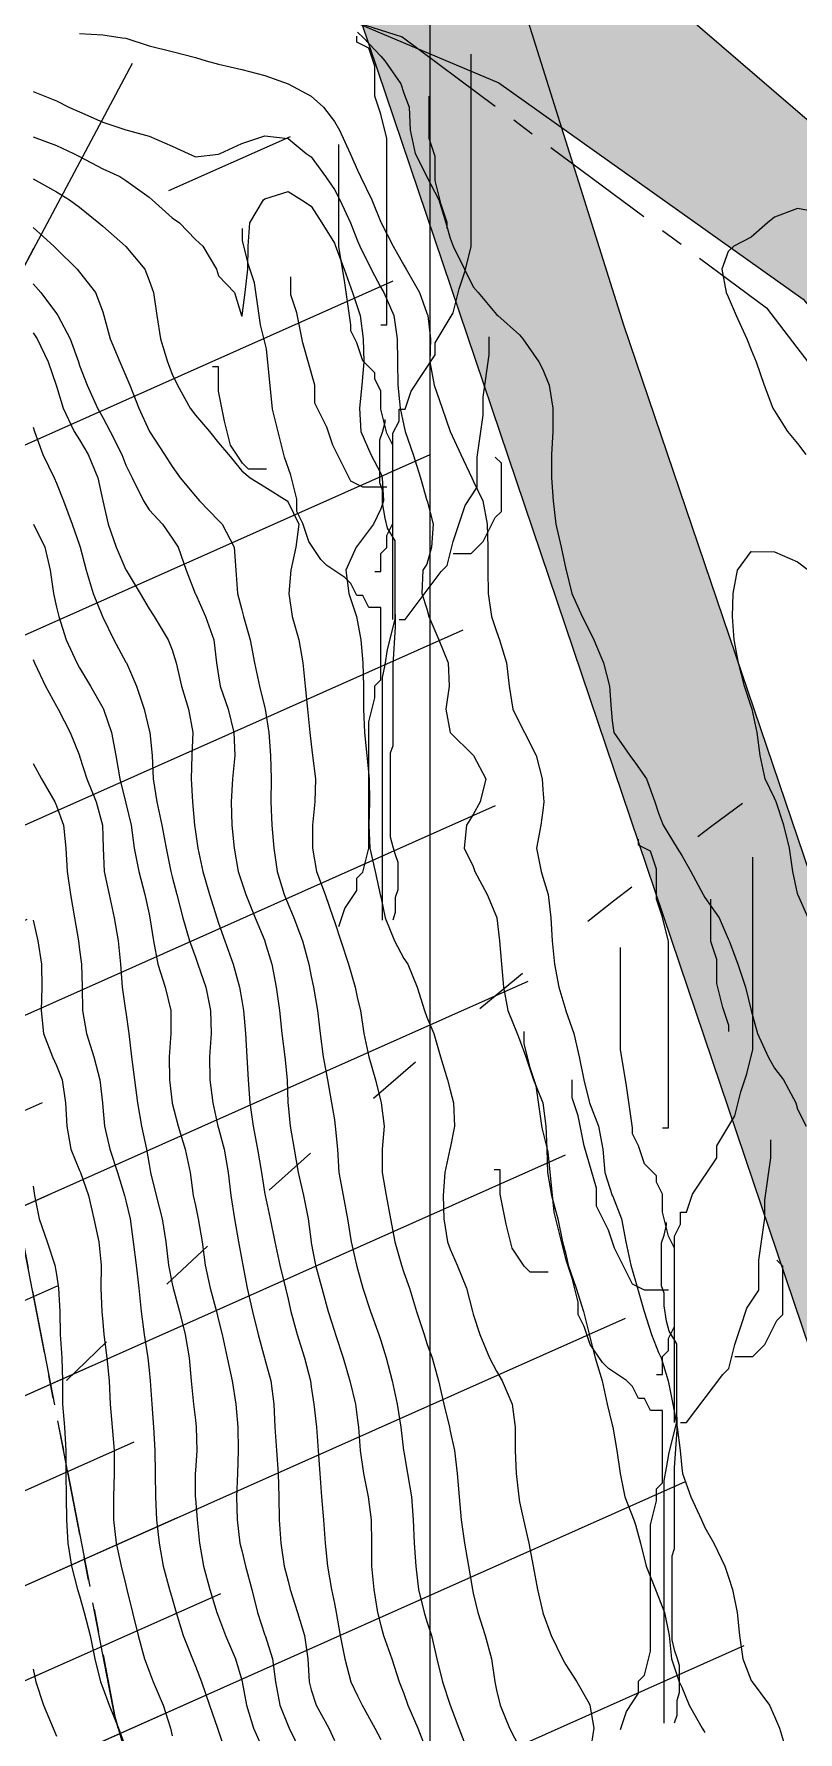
# Model space of a CAD drawing. Header units: centimetres. Extents: x 0 to 642158, y -847 to 649707.
# Drawn here: x 616858.26 to 616874.76, y 621211.17 to 621247.83 of the extents above; entities that cross this region are included whole.
import ezdxf

# ---------------------------------------------------------------- set-up
doc = ezdxf.new("R2010")
doc.units = ezdxf.units.CM
doc.header["$MEASUREMENT"] = 0
doc.linetypes.add('ACAD_ISO03W100', pattern=[30, 12, -18])
doc.linetypes.add('CENTERX2', pattern=[4, 2.5, -0.5, 0.5, -0.5])
for name, color, linetype, lineweight in [('MEV_flux_V', 7, 'Continuous', 15), ('MEV_grille', 254, 'Continuous', 9), ('MEV_vegetal_V', 7, 'Continuous', 25), ('WAL_topographie 0.5', 253, 'Continuous', 20)]:
    doc.layers.add(name, color=color, linetype=linetype, lineweight=lineweight)
doc.layers.add('MEV_schema paysager_Ha', color=7, linetype='Continuous', lineweight=25, transparency=0.13)
doc.layers.add('SPW_parcellaire cadastral', color=7, linetype='CENTERX2', lineweight=25, true_color=0xff0542)
picture_1 = doc.add_image_def('image2.png', size_in_pixel=(6614, 11023))

# ---------------------------------------------------------------- blocks, each defined once
blk = doc.blocks.new('legende vegetal')
at = {"layer": 'MEV_vegetal_V'}
for points in [[(616865.658, 621241.357), (616865.788, 621241.357), (616865.788, 621245.383), (616865.658, 621245.902), (616865.528, 621246.292), (616865.528, 621246.942), (616865.398, 621247.331), (616865.139, 621247.461), (616865.139, 621247.591)], [(616865.528, 621236.032), (616865.658, 621236.032), (616865.658, 621236.421), (616865.788, 621236.551), (616865.788, 621236.811), (616865.918, 621237.071), (616865.918, 621239.019), (616866.048, 621239.279), (616866.048, 621239.538), (616866.178, 621239.538), (616866.308, 621239.928), (616866.827, 621240.707), (616866.827, 621240.967), (616867.217, 621241.616), (616867.347, 621242.136), (616867.477, 621242.526), (616867.607, 621243.045), (616867.607, 621247.201)], [(616867.087, 621243.435), (616867.087, 621243.565), (616866.958, 621243.954), (616866.827, 621244.474), (616866.827, 621244.994), (616866.698, 621245.383), (616866.698, 621246.292)], [(616865.918, 621234.993), (616865.918, 621238.759), (616865.788, 621239.019), (616865.658, 621239.538), (616865.658, 621239.928), (616865.528, 621240.188), (616865.528, 621240.318), (616865.268, 621240.577), (616865.139, 621240.967), (616865.008, 621241.227), (616865.008, 621241.357), (616864.879, 621242.266), (616864.749, 621243.045), (616864.749, 621245.253)], [(616864.749, 621228.369), (616864.879, 621228.758), (616865.139, 621229.148), (616865.139, 621229.408), (616865.268, 621229.538), (616865.398, 621230.057), (616865.398, 621232.784), (616865.528, 621233.304), (616865.528, 621233.564), (616865.658, 621233.694), (616865.658, 621235.252), (616865.398, 621235.252), (616865.268, 621235.512), (616865.139, 621235.512), (616865.008, 621235.772), (616864.879, 621235.902), (616864.489, 621236.161), (616864.359, 621236.291), (616864.099, 621236.681), (616863.969, 621237.071), (616863.839, 621237.33), (616863.839, 621237.59), (616863.709, 621238.11), (616863.579, 621238.499), (616863.449, 621239.019), (616863.32, 621239.538), (616863.189, 621240.837), (616863.059, 621241.357), (616862.93, 621242.266), (616862.8, 621242.656), (616862.67, 621243.175), (616862.67, 621243.435)], [(616865.788, 621237.85), (616865.268, 621237.85), (616865.008, 621237.98), (616864.879, 621238.239), (616864.619, 621238.759), (616864.489, 621239.149), (616864.229, 621239.668), (616864.229, 621240.058), (616863.969, 621240.967), (616863.839, 621241.616), (616863.709, 621242.006), (616863.709, 621242.396)], [(616866.048, 621234.993), (616866.178, 621234.993), (616866.958, 621236.032), (616867.087, 621236.161), (616867.217, 621236.681), (616867.347, 621237.071), (616867.477, 621237.46), (616867.737, 621237.85), (616867.737, 621238.499), (616867.867, 621239.408), (616867.867, 621239.798), (616867.997, 621240.707), (616867.997, 621241.097)], [(616863.189, 621238.239), (616862.8, 621238.239), (616862.67, 621238.37), (616862.41, 621238.759), (616862.28, 621239.279), (616862.15, 621239.928), (616862.15, 621240.447), (616862.02, 621240.447)], [(616865.692, 621228.504), (616865.692, 621233.745), (616865.747, 621234.018), (616865.801, 621234.346), (616865.965, 621235.001), (616865.965, 621236.694), (616865.801, 621236.966), (616865.747, 621237.185), (616865.692, 621237.513), (616865.692, 621237.785), (616865.637, 621237.949), (616865.637, 621238.877), (616865.692, 621239.041), (616865.747, 621239.259), (616865.747, 621239.314)], [(616867.217, 621236.421), (616867.607, 621236.421), (616867.737, 621236.551), (616867.867, 621236.681), (616868.127, 621237.201), (616868.257, 621237.33), (616868.257, 621238.37), (616868.127, 621238.499)], [(616865.965, 621235.11), (616865.965, 621234.837), (616865.911, 621234.018), (616865.911, 621232.271), (616865.856, 621232.107), (616865.856, 621230.306), (616865.911, 621230.087), (616865.965, 621229.923), (616866.02, 621229.76), (616866.02, 621229.159), (616865.965, 621228.995), (616865.965, 621228.667), (616865.911, 621228.504)], [(616871.737, 621224.02), (616871.867, 621224.02), (616871.867, 621228.047), (616871.737, 621228.566), (616871.607, 621228.956), (616871.607, 621229.605), (616871.477, 621229.995), (616871.218, 621230.124), (616871.218, 621230.255)], [(616871.607, 621218.695), (616871.737, 621218.695), (616871.737, 621219.085), (616871.867, 621219.215), (616871.867, 621219.474), (616871.997, 621219.734), (616871.997, 621221.682), (616872.127, 621221.942), (616872.127, 621222.202), (616872.257, 621222.202), (616872.387, 621222.592), (616872.906, 621223.371), (616872.906, 621223.631), (616873.296, 621224.28), (616873.426, 621224.799), (616873.556, 621225.189), (616873.686, 621225.709), (616873.686, 621229.865)], [(616873.166, 621226.098), (616873.166, 621226.228), (616873.037, 621226.618), (616872.906, 621227.137), (616872.906, 621227.657), (616872.777, 621228.047), (616872.777, 621228.956)], [(616871.997, 621217.656), (616871.997, 621221.423), (616871.867, 621221.682), (616871.737, 621222.202), (616871.737, 621222.592), (616871.607, 621222.851), (616871.607, 621222.981), (616871.347, 621223.241), (616871.218, 621223.631), (616871.087, 621223.89), (616871.087, 621224.02), (616870.958, 621224.929), (616870.828, 621225.709), (616870.828, 621227.917)], [(616870.828, 621211.032), (616870.958, 621211.422), (616871.218, 621211.812), (616871.218, 621212.071), (616871.347, 621212.201), (616871.477, 621212.72), (616871.477, 621215.448), (616871.607, 621215.968), (616871.607, 621216.227), (616871.737, 621216.357), (616871.737, 621217.916), (616871.477, 621217.916), (616871.347, 621218.175), (616871.218, 621218.175), (616871.087, 621218.435), (616870.958, 621218.565), (616870.568, 621218.825), (616870.438, 621218.955), (616870.178, 621219.344), (616870.048, 621219.734), (616869.918, 621219.994), (616869.918, 621220.254), (616869.788, 621220.773), (616869.658, 621221.163), (616869.528, 621221.682), (616869.399, 621222.202), (616869.268, 621223.501), (616869.138, 621224.02), (616869.009, 621224.929), (616868.879, 621225.319), (616868.749, 621225.838), (616868.749, 621226.098)], [(616871.867, 621220.513), (616871.347, 621220.513), (616871.087, 621220.643), (616870.958, 621220.903), (616870.698, 621221.423), (616870.568, 621221.812), (616870.308, 621222.332), (616870.308, 621222.721), (616870.048, 621223.631), (616869.918, 621224.28), (616869.788, 621224.669), (616869.788, 621225.059)], [(616872.127, 621217.656), (616872.257, 621217.656), (616873.037, 621218.695), (616873.166, 621218.825), (616873.296, 621219.344), (616873.426, 621219.734), (616873.556, 621220.124), (616873.816, 621220.513), (616873.816, 621221.163), (616873.946, 621222.072), (616873.946, 621222.462), (616874.076, 621223.371), (616874.076, 621223.761)], [(616869.268, 621220.903), (616868.879, 621220.903), (616868.749, 621221.033), (616868.489, 621221.423), (616868.359, 621221.942), (616868.229, 621222.592), (616868.229, 621223.111), (616868.099, 621223.111)], [(616871.771, 621211.167), (616871.771, 621216.409), (616871.826, 621216.682), (616871.88, 621217.009), (616872.044, 621217.665), (616872.044, 621219.357), (616871.88, 621219.63), (616871.826, 621219.848), (616871.771, 621220.176), (616871.771, 621220.449), (616871.716, 621220.613), (616871.716, 621221.541), (616871.771, 621221.705), (616871.826, 621221.923), (616871.826, 621221.978)], [(616873.296, 621219.085), (616873.686, 621219.085), (616873.816, 621219.215), (616873.946, 621219.344), (616874.206, 621219.864), (616874.336, 621219.994), (616874.336, 621221.033), (616874.206, 621221.163)], [(616872.044, 621217.774), (616872.044, 621217.5), (616871.99, 621216.682), (616871.99, 621214.935), (616871.935, 621214.771), (616871.935, 621212.969), (616871.99, 621212.751), (616872.044, 621212.587), (616872.099, 621212.423), (616872.099, 621211.823), (616872.044, 621211.659), (616872.044, 621211.331), (616871.99, 621211.167)]]:
    blk.add_lwpolyline(points, dxfattribs=at)
blk = doc.blocks.new('*U112')
at = {"layer": 'MEV_grille', "transparency": 33554687}
blk.add_lwpolyline([(0, 1825.476), (0, -1825.476)], dxfattribs=at)
blk = doc.blocks.new('*U113')
at = {"layer": 'MEV_grille', "color": 0, "linetype": 'ByBlock', "lineweight": -2, "transparency": 16777216}
blk.add_blockref('*U112', (1500, 0), dxfattribs=at)

msp = doc.modelspace()

# ---------------------------------------------------------------- hatches: boundary and pattern name
at = {"layer": 'MEV_schema paysager_Ha', "true_color": 0xffffff, "transparency": 33554687}
h = msp.add_hatch(color=7, dxfattribs=at)
h.dxf.hatch_style = 1
h.paths.add_polyline_path([(617076.957, 620775.289), (617077.201, 620777.105), (617077.126, 620779.957), (617075.099, 620784.986), (617072.172, 620790.466), (617067.368, 620798.797), (617064.065, 620804.577), (617056.243, 620818.296), (617050.046, 620830.95), (617047.611, 620836.834), (617045.379, 620844.037), (617042.362, 620852.742), (617037.909, 620861.649), (617028.342, 620880.123), (617020.095, 620896.123), (617010.198, 620916.411), (617002.446, 620933.73), (616993.044, 620956.493), (616983.642, 620978.596), (616973.25, 621002.678), (616968.962, 621012.244), (616965.663, 621021.976), (616955.436, 621040.45), (616945.21, 621059.419), (616940.921, 621068.986), (616935.478, 621077.398), (616927.231, 621088.119), (616919.756, 621098.032), (616908.594, 621115.419), (616899.05, 621136.883), (616888.424, 621173.846), (616877.62, 621211.722), (616864.401, 621250.858), (616862.596, 621274.031), (616860.047, 621301.222), (616858.914, 621326.713), (616859.197, 621346.539), (616860.896, 621376.279), (616861.463, 621404.886), (616860.613, 621429.244), (616859.48, 621444.822), (616854.948, 621465.215), (616849, 621490.706), (616837.671, 621532.058), (616829.74, 621571.711), (616822.943, 621588.705), (616820.394, 621592.954), (616812.463, 621606.549), (616808.781, 621634.306), (616806.798, 621652.15), (616807.931, 621670.56), (616809.064, 621685.289), (616812.18, 621684.156), (616809.914, 621652.433), (616812.18, 621634.873), (616813.879, 621615.896), (616816.995, 621605.7), (616822.943, 621593.52), (616829.174, 621581.341), (616832.006, 621572.561), (616837.954, 621544.521), (616851.266, 621492.689), (616857.498, 621468.614), (616860.896, 621451.903), (616862.879, 621435.758), (616864.295, 621409.984), (616863.729, 621378.545), (616862.029, 621341.724), (616862.313, 621319.632), (616865.428, 621273.181), (616866.561, 621255.621), (616870.995, 621241.549), (616880.863, 621212.431), (616888.067, 621186.88), (616893.901, 621167.537), (616903.21, 621136.7), (616913.794, 621113.645), (616922.701, 621099.354), (616933.688, 621085.113), (616938.674, 621078.225), (616946.15, 621064.154), (616956.913, 621043.761), (616966.26, 621026.766), (616969.942, 621016.853), (616981.555, 620991.079), (616995.15, 620956.807), (617005.346, 620932.732), (617016.676, 620908.941), (617026.306, 620890.247), (617038.202, 620866.455), (617044.999, 620853.993), (617049.248, 620839.831), (617054.346, 620826.519), (617065.959, 620806.409), (617077.565, 620785.227), (617080.472, 620780.563), (617081.622, 620779.211), (617083.041, 620778.332)])
at = {"layer": 'MEV_schema paysager_Ha', "transparency": 33554687}
h = msp.add_hatch(dxfattribs=at)
h.set_pattern_fill('AR-CONC', color=256, angle=180)
h.set_pattern_definition([(230, (-1675.227, 123.2765), (-7.172601826, 0.62752135), [0.75, -8.25]), (175, (-1675.227, 123.2765), (1.387513336, -7.52192134), [0.6, -6.6]), (280.4514445, (-1675.8244, 123.329), (-5.78508847, -6.89439991), [0.63740192, -7.01142112]), (226.1842, (-1675.227, 121.2765), (-10.67241331, 1.65519281), [1.125, -12.375]), (276.6356355, (-1676.116, 121.414), (-9.34661946, -9.74118601), [0.95610342, -10.5171376]), (171.184164, (-1675.227, 121.277), (-9.34661945, -9.741186), [0.9, -9.90000001]), (201, (-1676.227, 121.7765), (-5.96907052, 4.026188907), [0.75, -8.25]), (146, (-1676.227, 121.7765), (-2.43315332, -7.25150045), [0.6, -6.6]), (251.4514447, (-1676.724, 122.112), (-8.40222377, -3.22531153), [0.6374019, -7.01142112]), (217.5, (-1675.2267, 123.2765), (-0.121598553, -3.328938538), [0, -6.52, 0, -6.7, 0, -6.625]), (187.5, (-1675.2267, 123.2765), (-2.630695374, -3.944117119), [0, -3.82, 0, -6.37, 0, -2.525]), (147.5, (-1672.9967, 123.2765), (-5.338224362, 0.225548717), [0, -2.5, 0, -7.8, 0, -10.35]), (137.5, (-1671.9967, 123.2765), (-5.831861693, -1.001049823), [0, -3.25, 0, -5.18, 0, -7.35])])
h.paths.add_polyline_path([(616909.526, 621164.516), (616905.57, 621176.973), (616897.611, 621204.282), (616893.674, 621216.683), (616888.089, 621230.376), (616880.09, 621241.562), (616871.93, 621248.589), (616863.016, 621252.97), (616849.267, 621256.445), (616826.756, 621258.258), (616803.64, 621261.733), (616786.87, 621263.697), (616771.912, 621265.963), (616764.207, 621267.625), (616763.754, 621263.848), (616777.2, 621261.884), (616805.151, 621257.956), (616823.885, 621255.387), (616841.26, 621254.028), (616852.44, 621252.366), (616861.505, 621249.646), (616868.304, 621246.775), (616874.872, 621242.103), (616880.768, 621235.156), (616886.436, 621224.611), (616890.959, 621213.024), (616905.657, 621163.442), (616913.881, 621141.447), (616916.974, 621142.45), (616915.987, 621145.136), (616913.274, 621153.306)])
h = msp.add_hatch(dxfattribs=at)
h.set_pattern_fill('ANSI31', color=60, scale=30, angle=17)
h.paths.add_polyline_path([(616759.039, 621261.203), (616762.52, 621256.438), (616764.297, 621255.947), (616776.185, 621251.605), (616793.787, 621248.634), (616821.906, 621242.236), (616841.452, 621238.922), (616847.281, 621236.98), (616848.881, 621236.751), (616852.768, 621238.008), (616857.225, 621240.408), (616859.74, 621243.378), (616863.055, 621246.349), (616860.197, 621247.263), (616846.367, 621251.491), (616832.536, 621252.976), (616818.248, 621254.576), (616798.474, 621256.518), (616783.729, 621259.032), (616769.555, 621261.432), (616763.383, 621263.031), (616760.411, 621262.117)])
h = msp.add_hatch(dxfattribs=at)
h.set_pattern_fill('ANSI31', color=60, scale=15, angle=17)
h.paths.add_polyline_path([(616759.039, 621261.203), (616762.52, 621256.438), (616764.297, 621255.947), (616776.185, 621251.605), (616793.787, 621248.634), (616821.906, 621242.236), (616841.452, 621238.922), (616847.281, 621236.98), (616848.881, 621236.751), (616852.768, 621238.008), (616857.225, 621240.408), (616859.74, 621243.378), (616852.907, 621242.566), (616841.605, 621245.269), (616822.931, 621248.016), (616808.347, 621250.589), (616793.228, 621252.84), (616778.182, 621255.482), (616765.973, 621258.888), (616762.471, 621259.361), (616760.411, 621262.117)])
h = msp.add_hatch(dxfattribs=at)
h.set_pattern_fill('ANSI31', color=60, scale=30, angle=339)
h.paths.add_polyline_path([(616862.962, 621246.289), (616857.147, 621240.295), (616852.696, 621237.933), (616849.152, 621236.662), (616850.152, 621235.118), (616850.697, 621230.214), (616849.788, 621222.313), (616850.641, 621215.728), (616852.453, 621211.744), (616860.292, 621206.22), (616863.824, 621202.122), (616868.047, 621193.445), (616872.152, 621182.188), (616875.488, 621174.036), (616875.777, 621168.361), (616875.862, 621167.124), (616887.302, 621151.25), (616889.214, 621150.707), (616890.125, 621152.107), (616890.546, 621158.761), (616889.775, 621163.873), (616887.463, 621170.877), (616878.005, 621199.528), (616875.176, 621208.606), (616872.199, 621216.939), (616869.52, 621224.231), (616866.84, 621238.666), (616865.947, 621242.833), (616865.054, 621244.618)])
h = msp.add_hatch(dxfattribs=at)
h.set_pattern_fill('ANSI31', color=60, scale=15, angle=339)
h.paths.add_polyline_path([(616857.147, 621240.295), (616852.696, 621237.933), (616849.152, 621236.662), (616850.152, 621235.118), (616850.697, 621230.214), (616849.788, 621222.313), (616850.641, 621215.728), (616852.453, 621211.744), (616860.292, 621206.22), (616863.824, 621202.122), (616868.047, 621193.445), (616872.152, 621182.188), (616875.488, 621174.036), (616875.777, 621168.361), (616875.862, 621167.124), (616887.302, 621151.25), (616889.214, 621150.707), (616890.125, 621152.107), (616882.602, 621164), (616880.351, 621172.959), (616875.076, 621189.75), (616870.393, 621199.997), (616858.823, 621220.25)])

# ---------------------------------------------------------------- linework, layer by layer
for points in [[(616812.18, 621684.156), (616809.914, 621652.433), (616812.18, 621634.873), (616813.879, 621615.896), (616816.995, 621605.7), (616822.943, 621593.52), (616829.174, 621581.341), (616832.006, 621572.561), (616837.954, 621544.521), (616851.266, 621492.689), (616857.498, 621468.614), (616860.896, 621451.903), (616862.879, 621435.758), (616864.295, 621409.984), (616863.729, 621378.545), (616862.029, 621341.724), (616862.313, 621319.632), (616865.428, 621273.181), (616866.561, 621255.621), (616870.995, 621241.549), (616880.863, 621212.431), (616888.067, 621186.88), (616893.901, 621167.537), (616903.21, 621136.7)], [(616899.05, 621136.883), (616888.424, 621173.846), (616877.62, 621211.722), (616864.401, 621250.858), (616862.596, 621274.031), (616860.047, 621301.222), (616858.914, 621326.713), (616859.197, 621346.539), (616860.896, 621376.279), (616861.463, 621404.886), (616860.613, 621429.244), (616859.48, 621444.822), (616854.948, 621465.215), (616849, 621490.706), (616837.671, 621532.058), (616829.74, 621571.711), (616822.943, 621588.705), (616820.394, 621592.954), (616812.463, 621606.549), (616808.781, 621634.306), (616806.798, 621652.15), (616807.931, 621670.56)], [(616897.611, 621204.282), (616893.674, 621216.683), (616888.089, 621230.376), (616880.09, 621241.562), (616871.93, 621248.589), (616863.016, 621252.97), (616849.267, 621256.445), (616826.756, 621258.258), (616803.64, 621261.733), (616786.87, 621263.697), (616771.912, 621265.963)], [(616777.2, 621261.884), (616805.151, 621257.956), (616823.885, 621255.387), (616841.26, 621254.028), (616852.44, 621252.366), (616861.505, 621249.646), (616868.304, 621246.775), (616874.872, 621242.103), (616880.768, 621235.156), (616886.436, 621224.611), (616890.959, 621213.024), (616905.657, 621163.442)]]:
    msp.add_lwpolyline(points)
at = {"layer": 'MEV_flux_V', "color": 30, "linetype": 'ACAD_ISO03W100', "ltscale": 0.1}
msp.add_lwpolyline([(616830.983, 621179.418, -0.156904), (616888.687, 621240.95, -0.178609)], format="xyb", dxfattribs=at)
at = {"layer": 'SPW_parcellaire cadastral'}
for points in [[(616759.547, 621253.317), (616769.052, 621263.236), (616807.471, 621257.591), (616853.21, 621251.95), (616855.188, 621236.398), (616860.014, 621211.506), (616871.754, 621169.863), (616875.83, 621158.333), (616880.257, 621148.971), (616874.289, 621147.611), (616838.405, 621188.897), (616792.367, 621225.886), (616769.031, 621243.825), (616759.547, 621253.317)], [(616759.547, 621253.317), (616769.031, 621243.825), (616792.367, 621225.886), (616838.405, 621188.897), (616874.289, 621147.611), (616880.257, 621148.971), (616875.83, 621158.333), (616871.754, 621169.863), (616860.014, 621211.506), (616855.188, 621236.398), (616853.21, 621251.95), (616866.215, 621247.765), (616874.077, 621241.92), (616881.234, 621232.553), (616885.867, 621223.79), (616890.69, 621210.508), (616901.351, 621171.858)]]:
    msp.add_lwpolyline(points, dxfattribs=at)
at = {"layer": 'WAL_topographie 0.5'}
for points in [[(616859.25, 621247.843), (616859.75, 621247.809), (616860.167, 621247.75), (616860.25, 621247.737), (616860.75, 621247.574), (616861.25, 621247.453), (616861.75, 621247.321), (616861.981, 621247.25), (616862.25, 621247.177), (616862.75, 621247.062), (616863.25, 621246.934), (616863.75, 621246.75), (616863.75, 621246.75), (616864.25, 621246.488), (616864.515, 621246.25), (616864.75, 621245.939), (616864.862, 621245.75), (616865.089, 621245.25), (616865.25, 621244.891), (616865.317, 621244.75), (616865.56, 621244.25), (616865.75, 621243.77), (616865.761, 621243.75), (616866.021, 621243.25), (616866.25, 621242.837), (616866.3, 621242.75), (616866.587, 621242.25), (616866.75, 621241.799), (616866.77, 621241.75), (616866.826, 621241.25), (616866.814, 621240.75), (616866.903, 621240.25), (616867.081, 621239.75), (616867.25, 621239.25), (616867.25, 621239.25), (616867.478, 621238.75), (616867.716, 621238.25), (616867.75, 621238.184), (616867.952, 621237.75), (616868.052, 621237.25), (616868.063, 621236.75), (616868.064, 621236.25), (616868.07, 621235.75), (616868.141, 621235.25), (616868.25, 621234.928), (616868.312, 621234.75), (616868.466, 621234.25), (616868.522, 621233.75), (616868.604, 621233.25), (616868.75, 621232.956), (616868.858, 621232.75), (616869.105, 621232.25), (616869.233, 621231.75), (616869.25, 621231.509), (616869.275, 621231.25), (616869.25, 621231.067), (616869.204, 621230.75), (616869.116, 621230.25), (616869.214, 621229.75), (616869.25, 621229.623), (616869.363, 621229.25), (616869.424, 621228.75), (616869.453, 621228.25), (616869.506, 621227.75), (616869.599, 621227.25), (616869.747, 621226.75), (616869.75, 621226.74), (616869.917, 621226.25), (616870.034, 621225.75), (616870.135, 621225.25), (616870.25, 621224.782), (616870.261, 621224.75), (616870.455, 621224.25), (616870.544, 621223.75), (616870.592, 621223.25), (616870.75, 621222.755), (616870.752, 621222.75), (616870.946, 621222.25), (616871.044, 621221.75), (616871.15, 621221.25), (616871.25, 621220.903), (616871.297, 621220.75), (616871.436, 621220.25), (616871.597, 621219.75), (616871.75, 621219.364), (616871.805, 621219.25), (616871.957, 621218.75), (616872.054, 621218.25), (616872.153, 621217.75), (616872.214, 621217.25), (616872.25, 621216.87), (616872.264, 621216.75), (616872.444, 621216.25), (616872.679, 621215.75), (616872.75, 621215.585), (616872.945, 621215.25), (616873.181, 621214.75), (616873.25, 621214.532), (616873.344, 621214.25), (616873.446, 621213.75), (616873.495, 621213.25), (616873.565, 621212.75), (616873.75, 621212.282), (616873.769, 621212.25), (616874.141, 621211.75), (616874.25, 621211.503), (616874.358, 621211.25), (616874.511, 621210.75)], [(616865.25, 621247.872), (616865.379, 621247.75), (616865.75, 621247.353), (616865.837, 621247.25), (616866.183, 621246.75), (616866.25, 621246.55), (616866.364, 621246.25), (616866.39, 621245.75), (616866.492, 621245.25), (616866.747, 621244.75), (616866.75, 621244.744), (616867.008, 621244.25), (616867.155, 621243.75), (616867.25, 621243.422), (616867.314, 621243.25), (616867.561, 621242.75), (616867.75, 621242.374), (616867.855, 621242.25), (616868.25, 621241.776), (616868.278, 621241.75), (616868.75, 621241.331), (616868.816, 621241.25), (616869.167, 621240.75), (616869.25, 621240.586), (616869.384, 621240.25), (616869.467, 621239.75), (616869.468, 621239.25), (616869.439, 621238.75), (616869.44, 621238.25), (616869.476, 621237.75), (616869.533, 621237.25), (616869.646, 621236.75), (616869.75, 621236.274), (616869.757, 621236.25), (616869.877, 621235.75), (616870.097, 621235.25), (616870.25, 621234.957), (616870.349, 621234.75), (616870.558, 621234.25), (616870.693, 621233.75), (616870.724, 621233.25), (616870.75, 621233), (616870.787, 621232.75), (616871.131, 621232.25), (616871.25, 621232.087), (616871.488, 621231.75), (616871.668, 621231.25), (616871.75, 621231.006), (616871.85, 621230.75), (616872.153, 621230.25), (616872.25, 621230.093), (616872.445, 621229.75), (616872.709, 621229.25), (616872.75, 621229.187), (616873.054, 621228.75), (616873.25, 621228.296), (616873.273, 621228.25), (616873.461, 621227.75), (616873.629, 621227.25), (616873.75, 621226.75), (616873.75, 621226.75), (616873.884, 621226.25), (616874.114, 621225.75), (616874.25, 621225.5), (616874.444, 621225.25), (616874.712, 621224.75), (616874.75, 621224.619), (616874.939, 621224.25)], [(616858.25, 621246.585), (616858.75, 621246.385), (616859.017, 621246.25), (616859.25, 621246.147), (616859.75, 621245.928), (616860.25, 621245.758), (616860.279, 621245.75), (616860.75, 621245.627), (616861.25, 621245.407), (616861.597, 621245.25), (616861.75, 621245.175), (616862.25, 621245.233), (616862.286, 621245.25), (616862.75, 621245.468), (616863.25, 621245.631), (616863.75, 621245.574), (616864.14, 621245.25), (616864.25, 621245.177), (616864.561, 621244.75), (616864.75, 621244.471), (616864.867, 621244.25), (616865.095, 621243.75), (616865.25, 621243.363), (616865.301, 621243.25), (616865.547, 621242.75), (616865.75, 621242.358), (616865.817, 621242.25), (616866.031, 621241.75), (616866.108, 621241.25), (616866.11, 621240.75), (616866.122, 621240.25), (616866.173, 621239.75), (616866.25, 621239.375), (616866.278, 621239.25), (616866.448, 621238.75), (616866.61, 621238.25), (616866.75, 621237.757), (616866.753, 621237.75), (616866.883, 621237.25), (616866.849, 621236.75), (616866.75, 621236.385), (616866.662, 621236.25), (616866.636, 621235.75), (616866.75, 621235.42), (616866.79, 621235.25), (616867.008, 621234.75), (616867.21, 621234.25), (616867.231, 621233.75), (616867.16, 621233.25), (616867.25, 621232.75), (616867.25, 621232.75), (616867.75, 621232.256), (616867.755, 621232.25), (616868.021, 621231.75), (616867.896, 621231.25), (616867.75, 621230.982), (616867.603, 621230.75), (616867.553, 621230.25), (616867.75, 621229.853), (616867.785, 621229.75), (616868.051, 621229.25), (616868.25, 621228.77), (616868.256, 621228.75), (616868.317, 621228.25), (616868.356, 621227.75), (616868.401, 621227.25), (616868.493, 621226.75), (616868.698, 621226.25), (616868.75, 621226.124), (616868.881, 621225.75), (616869.046, 621225.25), (616869.25, 621224.75), (616869.25, 621224.75), (616869.317, 621224.25), (616869.335, 621223.75), (616869.352, 621223.25), (616869.44, 621222.75), (616869.577, 621222.25), (616869.676, 621221.75), (616869.75, 621221.486), (616869.796, 621221.25), (616869.967, 621220.75), (616870.128, 621220.25), (616870.25, 621219.758), (616870.252, 621219.75), (616870.38, 621219.25), (616870.53, 621218.75), (616870.638, 621218.25), (616870.75, 621217.8), (616870.759, 621217.75), (616870.85, 621217.25), (616870.918, 621216.75), (616871.023, 621216.25), (616871.215, 621215.75), (616871.25, 621215.646), (616871.359, 621215.25), (616871.485, 621214.75), (616871.68, 621214.25), (616871.75, 621214.082), (616871.876, 621213.75), (616871.975, 621213.25), (616872.031, 621212.75), (616872.194, 621212.25), (616872.25, 621212.137), (616872.41, 621211.75), (616872.693, 621211.25), (616872.75, 621211.157)], [(616858.25, 621245.61), (616858.75, 621245.422), (616859.115, 621245.25), (616859.25, 621245.182), (616859.75, 621244.915), (616860.117, 621244.75), (616860.25, 621244.669), (616860.75, 621244.306), (616860.816, 621244.25), (616861.25, 621243.862), (616861.404, 621243.75), (616861.75, 621243.392), (616861.91, 621243.25), (616862.206, 621242.75), (616862.25, 621242.608), (616862.591, 621242.25), (616862.744, 621241.75), (616862.75, 621241.735), (616862.757, 621241.75), (616862.826, 621242.25), (616862.88, 621242.75), (616862.89, 621243.25), (616862.928, 621243.75), (616863.223, 621244.25), (616863.25, 621244.271), (616863.75, 621244.428), (616864.038, 621244.25), (616864.25, 621244.11), (616864.48, 621243.75), (616864.75, 621243.311), (616864.777, 621243.25), (616864.964, 621242.75), (616865.139, 621242.25), (616865.25, 621241.922), (616865.304, 621241.75), (616865.373, 621241.25), (616865.383, 621240.75), (616865.346, 621240.25), (616865.292, 621239.75), (616865.321, 621239.25), (616865.538, 621238.75), (616865.75, 621238.337), (616865.779, 621238.25), (616865.813, 621237.75), (616865.75, 621237.579), (616865.597, 621237.25), (616865.25, 621236.787), (616865.221, 621236.75), (616864.999, 621236.25), (616865.06, 621235.75), (616865.23, 621235.25), (616865.25, 621235.139), (616865.321, 621234.75), (616865.367, 621234.25), (616865.381, 621233.75), (616865.381, 621233.25), (616865.404, 621232.75), (616865.451, 621232.25), (616865.498, 621231.75), (616865.511, 621231.25), (616865.493, 621230.75), (616865.514, 621230.25), (616865.628, 621229.75), (616865.74, 621229.25), (616865.75, 621229.2), (616865.847, 621228.75), (616866.05, 621228.25), (616866.25, 621227.871), (616866.333, 621227.75), (616866.535, 621227.25), (616866.693, 621226.75), (616866.75, 621226.604), (616866.895, 621226.25), (616867.039, 621225.75), (616867.19, 621225.25), (616867.25, 621225.028), (616867.32, 621224.75), (616867.345, 621224.25), (616867.25, 621223.777), (616867.245, 621223.75), (616867.133, 621223.25), (616867.098, 621222.75), (616867.111, 621222.25), (616867.195, 621221.75), (616867.25, 621221.594), (616867.404, 621221.25), (616867.604, 621220.75), (616867.734, 621220.25), (616867.75, 621220.188), (616867.889, 621219.75), (616868.102, 621219.25), (616868.25, 621218.957), (616868.372, 621218.75), (616868.592, 621218.25), (616868.652, 621217.75), (616868.652, 621217.25), (616868.673, 621216.75), (616868.731, 621216.25), (616868.75, 621216.141), (616868.836, 621215.75), (616868.952, 621215.25), (616869.044, 621214.75), (616869.136, 621214.25), (616869.248, 621213.75), (616869.25, 621213.743), (616869.43, 621213.25), (616869.672, 621212.75), (616869.75, 621212.617), (616869.983, 621212.25), (616870.25, 621211.784), (616870.268, 621211.75), (616870.354, 621211.25), (616870.273, 621210.75)], [(616858.25, 621244.699), (616858.75, 621244.423), (616859.033, 621244.25), (616859.25, 621244.09), (616859.669, 621243.75), (616859.75, 621243.682), (616860.242, 621243.25), (616860.25, 621243.242), (616860.657, 621242.75), (616860.75, 621242.507), (616860.844, 621242.25), (616860.915, 621241.75), (616860.999, 621241.25), (616861.147, 621240.75), (616861.25, 621240.487), (616861.361, 621240.25), (616861.64, 621239.75), (616861.75, 621239.597), (616862.056, 621239.25), (616862.25, 621239.005), (616862.466, 621238.75), (616862.75, 621238.4), (616862.93, 621238.25), (616863.25, 621238.053), (616863.732, 621237.75), (616863.75, 621237.725), (616863.982, 621237.25), (616863.919, 621236.75), (616863.808, 621236.25), (616863.766, 621235.75), (616863.841, 621235.25), (616863.98, 621234.75), (616864.067, 621234.25), (616864.118, 621233.75), (616864.172, 621233.25), (616864.221, 621232.75), (616864.25, 621232.495), (616864.281, 621232.25), (616864.34, 621231.75), (616864.33, 621231.25), (616864.279, 621230.75), (616864.275, 621230.25), (616864.366, 621229.75), (616864.549, 621229.25), (616864.724, 621228.75), (616864.75, 621228.665), (616864.887, 621228.25), (616865.053, 621227.75), (616865.198, 621227.25), (616865.25, 621226.997), (616865.312, 621226.75), (616865.386, 621226.25), (616865.491, 621225.75), (616865.635, 621225.25), (616865.75, 621224.78), (616865.76, 621224.75), (616865.824, 621224.25), (616865.783, 621223.75), (616865.783, 621223.25), (616865.869, 621222.75), (616865.962, 621222.25), (616866.055, 621221.75), (616866.197, 621221.25), (616866.25, 621221.089), (616866.371, 621220.75), (616866.525, 621220.25), (616866.686, 621219.75), (616866.75, 621219.561), (616866.863, 621219.25), (616866.997, 621218.75), (616867.111, 621218.25), (616867.234, 621217.75), (616867.25, 621217.668), (616867.343, 621217.25), (616867.4, 621216.75), (616867.441, 621216.25), (616867.488, 621215.75), (616867.563, 621215.25), (616867.646, 621214.75), (616867.73, 621214.25), (616867.75, 621214.167), (616867.851, 621213.75), (616868.008, 621213.25), (616868.139, 621212.75), (616868.212, 621212.25), (616868.25, 621212.076), (616868.329, 621211.75), (616868.534, 621211.25), (616868.75, 621210.834)], [(616875.25, 621243.97), (616874.75, 621244.062), (616874.25, 621243.877), (616874.1, 621243.75), (616873.75, 621243.443), (616873.371, 621243.25), (616873.25, 621243.137), (616873.118, 621242.75), (616873.209, 621242.25), (616873.25, 621242.152), (616873.424, 621241.75), (616873.657, 621241.25), (616873.75, 621241.01), (616873.855, 621240.75), (616874.026, 621240.25), (616874.216, 621239.75), (616874.25, 621239.692), (616874.531, 621239.25), (616874.75, 621238.989), (616874.93, 621238.75)], [(616858.25, 621243.653), (616858.692, 621243.25), (616858.75, 621243.188), (616859.195, 621242.75), (616859.25, 621242.685), (616859.592, 621242.25), (616859.75, 621241.828), (616859.774, 621241.75), (616859.911, 621241.25), (616860.121, 621240.75), (616860.25, 621240.45), (616860.334, 621240.25), (616860.53, 621239.75), (616860.75, 621239.264), (616860.757, 621239.25), (616861.085, 621238.75), (616861.25, 621238.492), (616861.421, 621238.25), (616861.75, 621237.854), (616861.837, 621237.75), (616862.25, 621237.329), (616862.331, 621237.25), (616862.59, 621236.75), (616862.621, 621236.25), (616862.658, 621235.75), (616862.75, 621235.399), (616862.79, 621235.25), (616862.932, 621234.75), (616863.023, 621234.25), (616863.136, 621233.75), (616863.25, 621233.278), (616863.256, 621233.25), (616863.333, 621232.75), (616863.373, 621232.25), (616863.384, 621231.75), (616863.381, 621231.25), (616863.403, 621230.75), (616863.441, 621230.25), (616863.514, 621229.75), (616863.663, 621229.25), (616863.75, 621229.043), (616863.873, 621228.75), (616864.065, 621228.25), (616864.197, 621227.75), (616864.25, 621227.48), (616864.298, 621227.25), (616864.388, 621226.75), (616864.447, 621226.25), (616864.508, 621225.75), (616864.6, 621225.25), (616864.689, 621224.75), (616864.75, 621224.384), (616864.771, 621224.25), (616864.821, 621223.75), (616864.85, 621223.25), (616864.938, 621222.75), (616865.036, 621222.25), (616865.115, 621221.75), (616865.229, 621221.25), (616865.25, 621221.17), (616865.367, 621220.75), (616865.532, 621220.25), (616865.711, 621219.75), (616865.75, 621219.624), (616865.868, 621219.25), (616865.995, 621218.75), (616866.103, 621218.25), (616866.186, 621217.75), (616866.245, 621217.25), (616866.25, 621217.22), (616866.331, 621216.75), (616866.415, 621216.25), (616866.452, 621215.75), (616866.476, 621215.25), (616866.51, 621214.75), (616866.568, 621214.25), (616866.69, 621213.75), (616866.75, 621213.558), (616866.847, 621213.25), (616866.963, 621212.75), (616867.084, 621212.25), (616867.249, 621211.75), (616867.25, 621211.747), (616867.434, 621211.25), (616867.632, 621210.75)], [(616858.25, 621242.435), (616858.411, 621242.25), (616858.75, 621241.797), (616858.782, 621241.75), (616859.05, 621241.25), (616859.226, 621240.75), (616859.25, 621240.674), (616859.417, 621240.25), (616859.637, 621239.75), (616859.75, 621239.548), (616859.912, 621239.25), (616860.162, 621238.75), (616860.25, 621238.519), (616860.382, 621238.25), (616860.628, 621237.75), (616860.75, 621237.553), (616861.043, 621237.25), (616861.25, 621236.948), (616861.379, 621236.75), (616861.553, 621236.25), (616861.746, 621235.75), (616861.75, 621235.742), (616861.966, 621235.25), (616862.148, 621234.75), (616862.209, 621234.25), (616862.25, 621233.973), (616862.284, 621233.75), (616862.455, 621233.25), (616862.583, 621232.75), (616862.603, 621232.25), (616862.554, 621231.75), (616862.522, 621231.25), (616862.536, 621230.75), (616862.584, 621230.25), (616862.674, 621229.75), (616862.75, 621229.511), (616862.836, 621229.25), (616863.039, 621228.75), (616863.246, 621228.25), (616863.25, 621228.236), (616863.397, 621227.75), (616863.496, 621227.25), (616863.565, 621226.75), (616863.618, 621226.25), (616863.683, 621225.75), (616863.732, 621225.25), (616863.746, 621224.75), (616863.75, 621224.701), (616863.794, 621224.25), (616863.883, 621223.75), (616863.97, 621223.25), (616864.081, 621222.75), (616864.183, 621222.25), (616864.246, 621221.75), (616864.25, 621221.729), (616864.345, 621221.25), (616864.477, 621220.75), (616864.613, 621220.25), (616864.75, 621219.825), (616864.777, 621219.75), (616864.942, 621219.25), (616865.083, 621218.75), (616865.205, 621218.25), (616865.25, 621217.903), (616865.27, 621217.75), (616865.306, 621217.25), (616865.38, 621216.75), (616865.478, 621216.25), (616865.543, 621215.75), (616865.551, 621215.25), (616865.553, 621214.75), (616865.601, 621214.25), (616865.683, 621213.75), (616865.75, 621213.467), (616865.81, 621213.25), (616865.99, 621212.75), (616866.151, 621212.25), (616866.25, 621212), (616866.338, 621211.75), (616866.552, 621211.25), (616866.746, 621210.75)], [(616858.25, 621241.379), (616858.337, 621241.25), (616858.573, 621240.75), (616858.743, 621240.25), (616858.75, 621240.227), (616858.898, 621239.75), (616859.131, 621239.25), (616859.25, 621239.065), (616859.434, 621238.75), (616859.642, 621238.25), (616859.75, 621237.75), (616859.75, 621237.75), (616859.87, 621237.25), (616860.042, 621236.75), (616860.25, 621236.258), (616860.254, 621236.25), (616860.557, 621235.75), (616860.75, 621235.417), (616860.859, 621235.25), (616861.163, 621234.75), (616861.25, 621234.533), (616861.338, 621234.25), (616861.448, 621233.75), (616861.601, 621233.25), (616861.696, 621232.75), (616861.676, 621232.25), (616861.66, 621231.75), (616861.686, 621231.25), (616861.729, 621230.75), (616861.75, 621230.603), (616861.801, 621230.25), (616861.91, 621229.75), (616862.054, 621229.25), (616862.21, 621228.75), (616862.25, 621228.629), (616862.389, 621228.25), (616862.566, 621227.75), (616862.699, 621227.25), (616862.75, 621226.962), (616862.789, 621226.75), (616862.833, 621226.25), (616862.861, 621225.75), (616862.892, 621225.25), (616862.925, 621224.75), (616862.996, 621224.25), (616863.094, 621223.75), (616863.176, 621223.25), (616863.25, 621222.783), (616863.256, 621222.75), (616863.363, 621222.25), (616863.468, 621221.75), (616863.573, 621221.25), (616863.692, 621220.75), (616863.75, 621220.514), (616863.814, 621220.25), (616863.95, 621219.75), (616864.108, 621219.25), (616864.232, 621218.75), (616864.25, 621218.625), (616864.308, 621218.25), (616864.365, 621217.75), (616864.402, 621217.25), (616864.433, 621216.75), (616864.476, 621216.25), (616864.517, 621215.75), (616864.55, 621215.25), (616864.599, 621214.75), (616864.688, 621214.25), (616864.75, 621213.947), (616864.787, 621213.75), (616864.879, 621213.25), (616864.973, 621212.75), (616865.109, 621212.25), (616865.25, 621211.954), (616865.351, 621211.75), (616865.624, 621211.25), (616865.75, 621211.006)], [(616858.25, 621239.344), (616858.278, 621239.25), (616858.459, 621238.75), (616858.701, 621238.25), (616858.75, 621238.134), (616858.902, 621237.75), (616859.087, 621237.25), (616859.25, 621236.796), (616859.265, 621236.75), (616859.39, 621236.25), (616859.54, 621235.75), (616859.745, 621235.25), (616859.75, 621235.239), (616859.988, 621234.75), (616860.25, 621234.268), (616860.26, 621234.25), (616860.482, 621233.75), (616860.645, 621233.25), (616860.75, 621232.802), (616860.763, 621232.75), (616860.815, 621232.25), (616860.842, 621231.75), (616860.918, 621231.25), (616861.025, 621230.75), (616861.12, 621230.25), (616861.221, 621229.75), (616861.25, 621229.633), (616861.346, 621229.25), (616861.481, 621228.75), (616861.624, 621228.25), (616861.75, 621227.899), (616861.802, 621227.75), (616861.974, 621227.25), (616862.078, 621226.75), (616862.088, 621226.25), (616862.056, 621225.75), (616862.064, 621225.25), (616862.13, 621224.75), (616862.237, 621224.25), (616862.25, 621224.207), (616862.369, 621223.75), (616862.46, 621223.25), (616862.517, 621222.75), (616862.592, 621222.25), (616862.68, 621221.75), (616862.75, 621221.367), (616862.773, 621221.25), (616862.869, 621220.75), (616862.982, 621220.25), (616863.107, 621219.75), (616863.243, 621219.25), (616863.25, 621219.222), (616863.376, 621218.75), (616863.44, 621218.25), (616863.463, 621217.75), (616863.498, 621217.25), (616863.535, 621216.75), (616863.551, 621216.25), (616863.559, 621215.75), (616863.591, 621215.25), (616863.669, 621214.75), (616863.75, 621214.423), (616863.797, 621214.25), (616863.953, 621213.75), (616864.102, 621213.25), (616864.177, 621212.75), (616864.206, 621212.25), (616864.25, 621212.081), (616864.358, 621211.75), (616864.633, 621211.25), (616864.75, 621210.987)], [(616858.258, 621237.25), (616858.498, 621236.75), (616858.617, 621236.25), (616858.687, 621235.75), (616858.75, 621235.455), (616858.801, 621235.25), (616858.959, 621234.75), (616859.188, 621234.25), (616859.25, 621234.145), (616859.489, 621233.75), (616859.75, 621233.278), (616859.763, 621233.25), (616859.936, 621232.75), (616860.031, 621232.25), (616860.121, 621231.75), (616860.244, 621231.25), (616860.25, 621231.222), (616860.36, 621230.75), (616860.431, 621230.25), (616860.526, 621229.75), (616860.66, 621229.25), (616860.75, 621228.828), (616860.766, 621228.75), (616860.843, 621228.25), (616860.938, 621227.75), (616861.098, 621227.25), (616861.223, 621226.75), (616861.219, 621226.25), (616861.186, 621225.75), (616861.192, 621225.25), (616861.249, 621224.75), (616861.25, 621224.746), (616861.378, 621224.25), (616861.532, 621223.75), (616861.636, 621223.25), (616861.704, 621222.75), (616861.75, 621222.535), (616861.808, 621222.25), (616861.894, 621221.75), (616861.963, 621221.25), (616862.07, 621220.75), (616862.203, 621220.25), (616862.25, 621220.063), (616862.328, 621219.75), (616862.438, 621219.25), (616862.541, 621218.75), (616862.626, 621218.25), (616862.669, 621217.75), (616862.675, 621217.25), (616862.66, 621216.75), (616862.64, 621216.25), (616862.651, 621215.75), (616862.711, 621215.25), (616862.75, 621215.088), (616862.83, 621214.75), (616862.966, 621214.25), (616863.09, 621213.75), (616863.25, 621213.263), (616863.254, 621213.25), (616863.414, 621212.75), (616863.478, 621212.25), (616863.573, 621211.75), (616863.75, 621211.302), (616863.773, 621211.25), (616864.022, 621210.75)], [(616874.98, 621228.75), (616874.755, 621229.25), (616874.75, 621229.271), (616874.651, 621229.75), (616874.577, 621230.25), (616874.451, 621230.75), (616874.286, 621231.25), (616874.25, 621231.333), (616874.054, 621231.75), (616873.94, 621232.25), (616873.877, 621232.75), (616873.769, 621233.25), (616873.75, 621233.312), (616873.605, 621233.75), (616873.476, 621234.25), (616873.38, 621234.75), (616873.346, 621235.25), (616873.363, 621235.75), (616873.453, 621236.25), (616873.75, 621236.655), (616874.25, 621236.651), (616874.75, 621236.434), (616874.988, 621236.25)], [(616858.25, 621234.325), (616858.276, 621234.25), (616858.515, 621233.75), (616858.75, 621233.315), (616858.789, 621233.25), (616859.05, 621232.75), (616859.245, 621232.25), (616859.25, 621232.238), (616859.403, 621231.75), (616859.605, 621231.25), (616859.742, 621230.75), (616859.75, 621230.5), (616859.757, 621230.25), (616859.783, 621229.75), (616859.888, 621229.25), (616859.996, 621228.75), (616860.08, 621228.25), (616860.13, 621227.75), (616860.171, 621227.25), (616860.244, 621226.75), (616860.25, 621226.709), (616860.312, 621226.25), (616860.369, 621225.75), (616860.436, 621225.25), (616860.503, 621224.75), (616860.586, 621224.25), (616860.692, 621223.75), (616860.75, 621223.424), (616860.782, 621223.25), (616860.901, 621222.75), (616861.034, 621222.25), (616861.112, 621221.75), (616861.172, 621221.25), (616861.25, 621220.844), (616861.27, 621220.75), (616861.407, 621220.25), (616861.53, 621219.75), (616861.614, 621219.25), (616861.662, 621218.75), (616861.708, 621218.25), (616861.75, 621217.904), (616861.769, 621217.75), (616861.779, 621217.25), (616861.75, 621216.819), (616861.746, 621216.75), (616861.747, 621216.25), (616861.75, 621216.21), (616861.787, 621215.75), (616861.842, 621215.25), (616861.928, 621214.75), (616862.06, 621214.25), (616862.213, 621213.75), (616862.25, 621213.655), (616862.403, 621213.25), (616862.613, 621212.75), (616862.75, 621212.29), (616862.76, 621212.25), (616862.855, 621211.75), (616863.001, 621211.25), (616863.225, 621210.75)], [(616858.25, 621232.082), (616858.425, 621231.75), (616858.712, 621231.25), (616858.75, 621231.168), (616858.903, 621230.75), (616858.954, 621230.25), (616858.98, 621229.75), (616859.053, 621229.25), (616859.143, 621228.75), (616859.226, 621228.25), (616859.25, 621228.06), (616859.289, 621227.75), (616859.308, 621227.25), (616859.316, 621226.75), (616859.397, 621226.25), (616859.561, 621225.75), (616859.684, 621225.25), (616859.741, 621224.75), (616859.75, 621224.658), (616859.79, 621224.25), (616859.906, 621223.75), (616860.068, 621223.25), (616860.223, 621222.75), (616860.25, 621222.637), (616860.342, 621222.25), (616860.407, 621221.75), (616860.469, 621221.25), (616860.527, 621220.75), (616860.577, 621220.25), (616860.647, 621219.75), (616860.722, 621219.25), (616860.75, 621218.984), (616860.774, 621218.75), (616860.808, 621218.25), (616860.844, 621217.75), (616860.873, 621217.25), (616860.883, 621216.75), (616860.886, 621216.25), (616860.907, 621215.75), (616860.965, 621215.25), (616861.056, 621214.75), (616861.192, 621214.25), (616861.25, 621214.055), (616861.337, 621213.75), (616861.486, 621213.25), (616861.684, 621212.75), (616861.75, 621212.594), (616861.883, 621212.25), (616862.058, 621211.75), (616862.229, 621211.25), (616862.25, 621211.191), (616862.392, 621210.75)], [(616858.25, 621228.698), (616858.345, 621228.25), (616858.426, 621227.75), (616858.438, 621227.25), (616858.42, 621226.75), (616858.468, 621226.25), (616858.665, 621225.75), (616858.75, 621225.56), (616858.872, 621225.25), (616858.944, 621224.75), (616858.972, 621224.25), (616859.06, 621223.75), (616859.25, 621223.292), (616859.267, 621223.25), (616859.443, 621222.75), (616859.561, 621222.25), (616859.668, 621221.75), (616859.714, 621221.25), (616859.712, 621220.75), (616859.731, 621220.25), (616859.75, 621220.015), (616859.77, 621219.75), (616859.839, 621219.25), (616859.887, 621218.75), (616859.912, 621218.25), (616859.956, 621217.75), (616859.993, 621217.25), (616859.998, 621216.75), (616859.982, 621216.25), (616859.983, 621215.75), (616860.041, 621215.25), (616860.149, 621214.75), (616860.25, 621214.343), (616860.272, 621214.25), (616860.394, 621213.75), (616860.515, 621213.25), (616860.649, 621212.75), (616860.75, 621212.481), (616860.842, 621212.25), (616861.056, 621211.75), (616861.213, 621211.25), (616861.25, 621211.087)], [(616858.25, 621222.956), (616858.278, 621222.75), (616858.378, 621222.25), (616858.547, 621221.75), (616858.716, 621221.25), (616858.75, 621221.049), (616858.796, 621220.75), (616858.823, 621220.25), (616858.834, 621219.75), (616858.864, 621219.25), (616858.879, 621218.75), (616858.882, 621218.25), (616858.924, 621217.75), (616858.955, 621217.25), (616858.955, 621216.75), (616858.958, 621216.25), (616858.966, 621215.75), (616858.994, 621215.25), (616859.073, 621214.75), (616859.206, 621214.25), (616859.25, 621214.108), (616859.346, 621213.75), (616859.475, 621213.25), (616859.576, 621212.75), (616859.7, 621212.25), (616859.75, 621212.121), (616859.891, 621211.75), (616860.093, 621211.25), (616860.25, 621210.824)], [(616858.25, 621212.524), (616858.307, 621212.25), (616858.472, 621211.75), (616858.679, 621211.25), (616858.75, 621211.079)]]:
    msp.add_lwpolyline(points, dxfattribs=at)

# ---------------------------------------------------------------- block references
at = {"layer": 'MEV_grille', "transparency": 33554687}
msp.add_blockref('*U113', (615366.814, 620593.644), dxfattribs=at)
at = {"layer": 'MEV_vegetal_V'}
msp.add_blockref('legende vegetal', (0.098, 0.193), dxfattribs=at)

# ---------------------------------------------------------------- pictures from other files: only their frames are drawn
image = msp.add_image(picture_1, insert=(616830.845, 620745.783), size_in_units=(429.466, 715.756), dxfattribs=dict(brightness=75))
image.dxf.flags = 7

doc.saveas('drawing.dxf')
